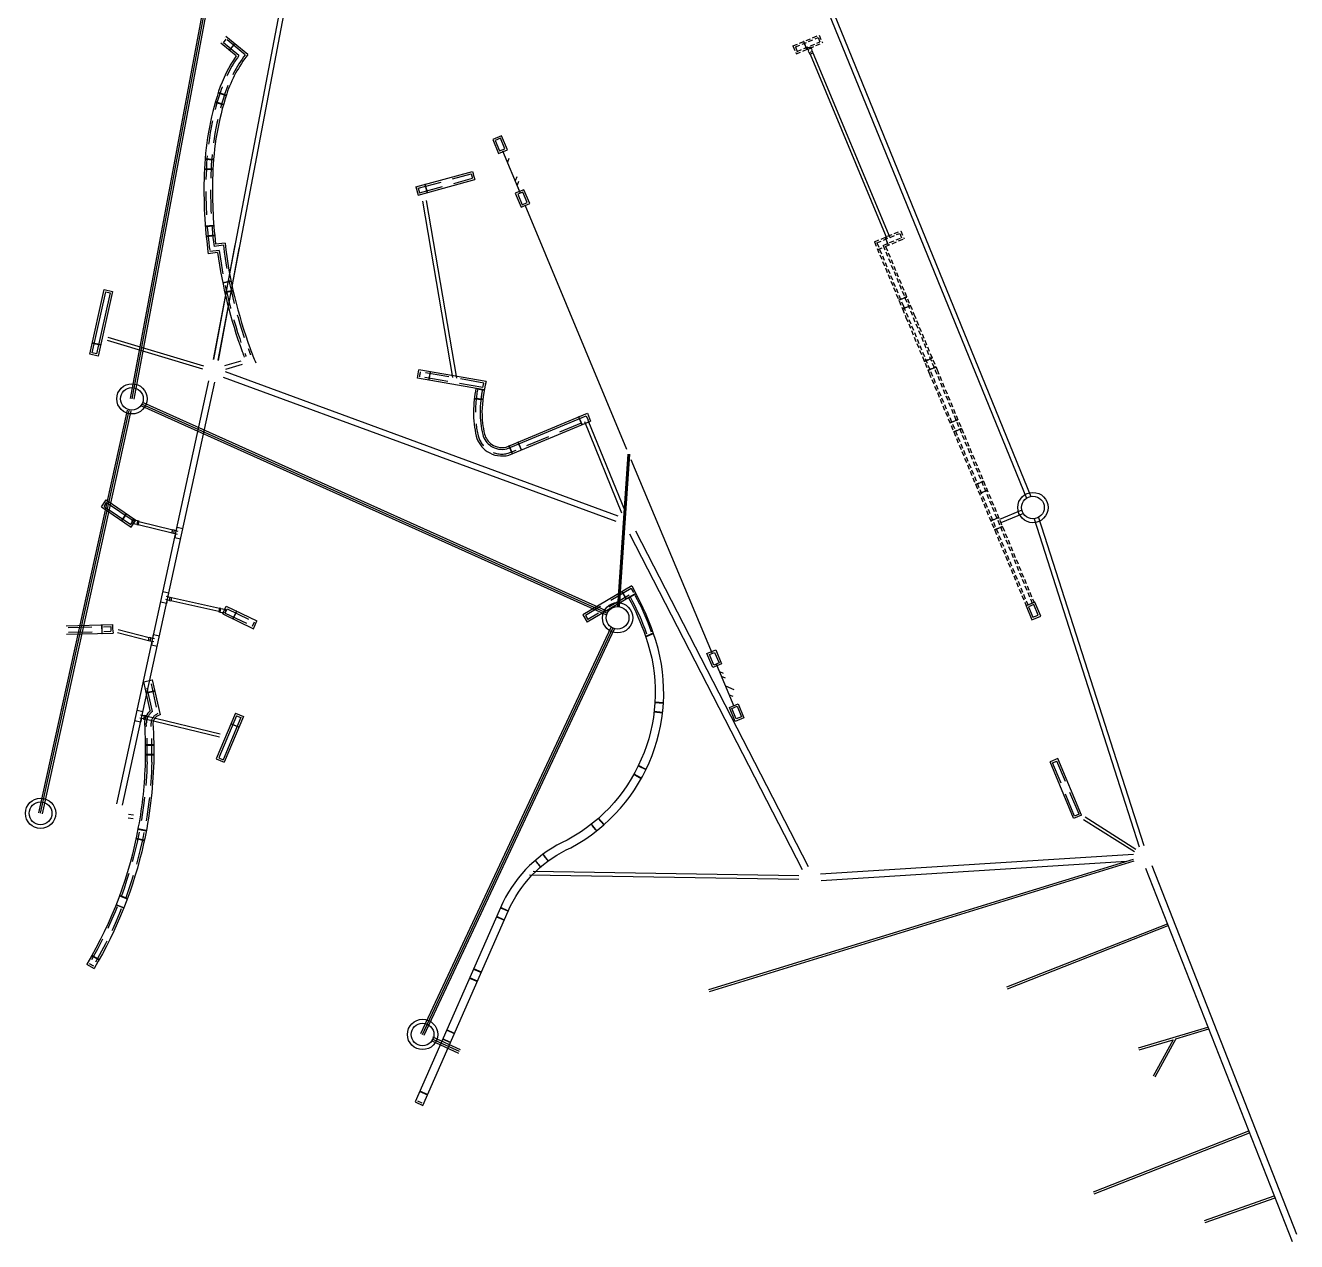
# Model space of a CAD drawing. Header units: millimetres. Extents: x 2471 to 2909, y 1327 to 1568.
# Drawn here: x 2767.5 to 2834.6, y 1433.4 to 1497.7 of the extents above; entities that cross this region are included whole.
import ezdxf

# ---------------------------------------------------------------- set-up
doc = ezdxf.new("R2010")
doc.units = ezdxf.units.MM
doc.linetypes.add('DASHED2', pattern=[0.375, 0.25, -0.125])
doc.linetypes.add('Xref_Canales Externos de drenaje detalle$0$DASHED2', pattern=[0.375, 0.25, -0.125])
doc.layers.add('0-block sanit', color=251, linetype='Continuous', lineweight=9)
for name, color, linetype in [('00-RED DE DESAGÜE AGUAS NEGRAS', 6, 'Continuous'), ('Caja de registro - Futura Ampliacion', 1, 'Continuous'), ('Canaleta poroyectada interior-Futura Ampliación', 1, 'DASHED2'), ('Canaleta Proyectada exterior', 1, 'Continuous'), ('SA-DP-19-TPCVP-Futura Ampliación', 6, 'Continuous'), ('SA-DP-CANALETA', 1, 'Continuous'), ('SA-DP-CANALETA-Futura Ampliación', 1, 'Continuous'), ('SA-SW-BZ-PR', 4, 'Continuous'), ('Xref alcantarillado. colector', 6, 'Continuous'), ('Xref_Canales Externos de drenaje detalle$0$Canaleta Proyectada exterior', 1, 'Continuous'), ('Xref_Canales Externos de drenaje detalle$0$Canaleta proyectada interior', 1, 'Xref_Canales Externos de drenaje detalle$0$DASHED2'), ('Xref_Canales Externos de drenaje detalle$0$SA-DP-19-TPCVP', 6, 'Continuous'), ('Xref_Canales Externos de drenaje detalle$0$SA-DP-CANALETA', 1, 'Continuous')]:
    doc.layers.add(name, color=color, linetype=linetype)

# ---------------------------------------------------------------- blocks, each defined once
blk = doc.blocks.new('xxxx')
at = {"layer": 'Caja de registro - Futura Ampliacion'}
blk.add_lwpolyline([(227354.8, 8188111.449), (227354.339, 8188111.257), (227354.646, 8188110.518), (227355.108, 8188110.71)], close=True, dxfattribs=at)
at = {"layer": 'Caja de registro - Futura Ampliacion', "flags": 128}
blk.add_lwpolyline([(227354.746, 8188111.318), (227354.469, 8188111.203), (227354.7, 8188110.649), (227354.977, 8188110.764)], close=True, dxfattribs=at)
at = {"layer": 'Canaleta poroyectada interior-Futura Ampliación'}
for points in [[(227342.016, 8188140.857), (227343.4, 8188141.433)], [(227342.015, 8188140.857), (227342.188, 8188140.441)], [(227342.188, 8188140.441), (227343.573, 8188141.018)], [(227342.614, 8188140.998), (227342.71, 8188140.767)], [(227346.909, 8188130.258), (227348.405, 8188126.678), (227349.63, 8188123.736), (227354.758, 8188111.431)]]:
    blk.add_lwpolyline(points, dxfattribs=at)
for points, elevation in [([(227343.4, 8188141.433), (227343.573, 8188141.018)], 0.778), ([(227346.326, 8188130.503), (227347.711, 8188131.08)], 0), ([(227346.909, 8188130.258), (227347.884, 8188130.664)], 0), ([(227346.924, 8188130.645), (227347.02, 8188130.414)], 0), ([(227347.711, 8188131.08), (227347.884, 8188130.664)], 0.778), ([(227346.32, 8188130.501), (227347.8, 8188126.963)], 0.778), ([(227346.499, 8188130.088), (227346.816, 8188130.22)], 0), ([(227347.702, 8188127.454), (227347.933, 8188127.55)], 0.778), ([(227347.895, 8188126.993), (227348.126, 8188127.089)], 0.778), ([(227349.049, 8188124.224), (227349.279, 8188124.32)], 0.778), ([(227349.247, 8188123.749), (227349.477, 8188123.845)], 0.749), ([(227350.406, 8188120.966), (227350.637, 8188121.062)], 0.749), ([(227350.604, 8188120.49), (227350.835, 8188120.586)], 0.721), ([(227351.764, 8188117.707), (227351.995, 8188117.803)], 0.721), ([(227351.962, 8188117.232), (227352.193, 8188117.328)], 0.692), ([(227352.565, 8188115.786), (227352.796, 8188115.882)], 0.692), ([(227352.763, 8188115.311), (227352.994, 8188115.407)], 0.664)]:
    blk.add_lwpolyline(points, dxfattribs=dict(at, elevation=elevation))
at = {"layer": 'Canaleta poroyectada interior-Futura Ampliación', "flags": 128}
for points in [[(227342.146, 8188140.803), (227343.346, 8188141.302)], [(227342.146, 8188140.803), (227342.242, 8188140.572)], [(227342.242, 8188140.572), (227343.442, 8188141.072)], [(227342.583, 8188141.093), (227342.569, 8188141.087), (227342.742, 8188140.672), (227342.756, 8188140.678), (227342.583, 8188141.093)], [(227346.778, 8188130.312), (227348.312, 8188126.64), (227349.538, 8188123.698), (227354.699, 8188111.3)], [(227347.854, 8188127.093), (227348.082, 8188126.544), (227349.307, 8188123.602), (227354.473, 8188111.204)]]:
    blk.add_lwpolyline(points, dxfattribs=at)
for points, elevation in [([(227343.346, 8188141.302), (227343.442, 8188141.072)], 0.778), ([(227346.451, 8188130.447), (227347.657, 8188130.949)], 0), ([(227346.778, 8188130.312), (227347.753, 8188130.718)], 0), ([(227346.893, 8188130.74), (227346.88, 8188130.734), (227347.053, 8188130.318), (227347.067, 8188130.324), (227346.893, 8188130.74)], 0), ([(227347.657, 8188130.949), (227347.753, 8188130.718)], 0.778), ([(227346.451, 8188130.447), (227347.854, 8188127.093)], 0.778), ([(227347.606, 8188127.423), (227347.612, 8188127.409), (227348.027, 8188127.582), (227348.021, 8188127.596), (227347.606, 8188127.423)], 0.778), ([(227347.799, 8188126.962), (227347.804, 8188126.948), (227348.22, 8188127.121), (227348.214, 8188127.135), (227347.799, 8188126.962)], 0.778), ([(227348.952, 8188124.193), (227348.958, 8188124.179), (227349.374, 8188124.352), (227349.368, 8188124.366), (227348.952, 8188124.193)], 0.778), ([(227349.15, 8188123.717), (227349.156, 8188123.704), (227349.572, 8188123.877), (227349.566, 8188123.89), (227349.15, 8188123.717)], 0.749), ([(227350.31, 8188120.934), (227350.316, 8188120.921), (227350.731, 8188121.094), (227350.725, 8188121.107), (227350.31, 8188120.934)], 0.749), ([(227350.508, 8188120.459), (227350.514, 8188120.445), (227350.929, 8188120.618), (227350.924, 8188120.632), (227350.508, 8188120.459)], 0.721), ([(227351.668, 8188117.676), (227351.674, 8188117.662), (227352.089, 8188117.835), (227352.083, 8188117.849), (227351.668, 8188117.676)], 0.721), ([(227351.866, 8188117.201), (227351.872, 8188117.187), (227352.287, 8188117.36), (227352.281, 8188117.374), (227351.866, 8188117.201)], 0.692), ([(227352.469, 8188115.755), (227352.475, 8188115.741), (227352.89, 8188115.914), (227352.884, 8188115.928), (227352.469, 8188115.755)], 0.692), ([(227352.667, 8188115.279), (227352.673, 8188115.265), (227353.088, 8188115.438), (227353.083, 8188115.452), (227352.667, 8188115.279)], 0.664)]:
    blk.add_lwpolyline(points, dxfattribs=dict(at, elevation=elevation))
at = {"layer": 'Canaleta poroyectada interior-Futura Ampliación'}
blk.add_lwpolyline([(227347.8, 8188126.963), (227347.989, 8188126.506), (227349.214, 8188123.563), (227354.342, 8188111.258, -0.114451)], format="xyb", dxfattribs=at)
at = {"layer": 'Canaleta Proyectada exterior', "elevation": 0.778}
for points in [[(227334.217, 8188109.647, -0.37009), (227330.081, 8188098.868, 0.175294), (227326.684, 8188095.57), (227322.041, 8188085.018), (227322.453, 8188084.837), (227327.092, 8188095.38, -0.175578), (227330.28, 8188098.464, 0.371374), (227334.632, 8188109.82, 0.041649), (227333.716, 8188111.896, 2407.576527)], [(227333.655, 8188111.822, -0.041948), (227334.52, 8188109.881)], [(227333.328, 8188111.667, -0.041404), (227334.217, 8188109.647)], [(227333.405, 8188111.722, -0.040898), (227334.271, 8188109.778)]]:
    blk.add_lwpolyline(points, format="xyb", dxfattribs=at)
at = {"layer": 'Canaleta Proyectada exterior', "elevation": 0.778, "flags": 128}
for points in [[(227334.638, 8188109.79), (227334.632, 8188109.804), (227334.217, 8188109.631), (227334.223, 8188109.617), (227334.638, 8188109.79)], [(227335.165, 8188106.109), (227335.166, 8188106.124), (227334.717, 8188106.151), (227334.716, 8188106.136), (227335.165, 8188106.109)], [(227335.12, 8188105.596), (227335.122, 8188105.611), (227334.675, 8188105.664), (227334.673, 8188105.649), (227335.12, 8188105.596)], [(227334.244, 8188102.593), (227334.25, 8188102.606), (227333.845, 8188102.803), (227333.839, 8188102.79), (227334.244, 8188102.593)], [(227333.998, 8188102.126), (227334.006, 8188102.139), (227333.613, 8188102.359), (227333.605, 8188102.346), (227333.998, 8188102.126)], [(227331.627, 8188099.346), (227331.639, 8188099.356), (227331.36, 8188099.709), (227331.348, 8188099.7), (227331.627, 8188099.346)], [(227332.02, 8188099.674), (227332.031, 8188099.684), (227331.734, 8188100.021), (227331.723, 8188100.011), (227332.02, 8188099.674)], [(227328.678, 8188097.442), (227328.689, 8188097.452), (227328.396, 8188097.793), (227328.384, 8188097.783), (227328.678, 8188097.442)], [(227329.069, 8188097.752), (227329.081, 8188097.761), (227328.814, 8188098.122), (227328.801, 8188098.113), (227329.069, 8188097.752)]]:
    blk.add_lwpolyline(points, dxfattribs=at)
at = {"layer": 'Canaleta Proyectada exterior', "elevation": 0.778}
for points in [[(227334.544, 8188109.759), (227334.313, 8188109.663)], [(227335.067, 8188106.123), (227334.817, 8188106.138)], [(227335.023, 8188105.615), (227334.775, 8188105.645)], [(227334.158, 8188102.643), (227333.933, 8188102.753)], [(227333.916, 8188102.181), (227333.697, 8188102.303)], [(227331.961, 8188099.753), (227331.795, 8188099.941)], [(227331.572, 8188099.429), (227331.417, 8188099.625)], [(227328.62, 8188097.522), (227328.456, 8188097.712)], [(227329.017, 8188097.836), (227328.868, 8188098.037)]]:
    blk.add_lwpolyline(points, dxfattribs=at)
at = {"layer": 'SA-DP-19-TPCVP-Futura Ampliación', "ltscale": 5}
for points in [[(227311.379, 8188124.276), (227316.686, 8188152.17)], [(227311.626, 8188124.235), (227316.94, 8188152.171)], [(227340.814, 8188150.193), (227354.362, 8188116.947)], [(227341.045, 8188150.288), (227354.594, 8188117.041)], [(227354.115, 8188116.315), (227352.929, 8188115.821)], [(227354.192, 8188116.13), (227353.005, 8188115.636)], [(227354.759, 8188115.853), (227359.427, 8188101.261)], [(227354.997, 8188115.929), (227359.713, 8188101.205)]]:
    blk.add_lwpolyline(points, dxfattribs=at)
for radius in [0.8, 0.6]:
    blk.add_circle((227354.699, 8188116.45), radius, dxfattribs=at)
at = {"layer": 'SA-DP-CANALETA'}
for points in [[(227342.324, 8188096.983), (227328.278, 8188097.207)], [(227342.321, 8188096.783), (227328.088, 8188097.01)]]:
    blk.add_lwpolyline(points, dxfattribs=at)
at = {"layer": 'SA-DP-CANALETA-Futura Ampliación', "linetype": 'Continuous', "ltscale": 5, "flags": 128}
for points in [[(227342.801, 8188140.667), (227342.771, 8188140.74), (227342.948, 8188140.812)], [(227342.871, 8188140.694), (227342.802, 8188140.666)], [(227342.948, 8188140.812), (227342.978, 8188140.739), (227342.909, 8188140.71)], [(227342.978, 8188140.739), (227343.009, 8188140.665)], [(227342.802, 8188140.666), (227342.832, 8188140.592)], [(227342.873, 8188140.491), (227342.843, 8188140.565)], [(227343.08, 8188140.491), (227343.05, 8188140.564), (227342.873, 8188140.491)], [(227342.874, 8188140.49), (227342.904, 8188140.417), (227343.08, 8188140.491)], [(227343.05, 8188140.564), (227343.02, 8188140.638)]]:
    blk.add_lwpolyline(points, dxfattribs=at)
at = {"layer": 'SA-DP-CANALETA-Futura Ampliación'}
for points in [[(227342.921, 8188140.425), (227346.983, 8188130.668)], [(227343.069, 8188140.486), (227347.13, 8188130.73)]]:
    blk.add_lwpolyline(points, dxfattribs=at)
at = {"layer": 'Xref_Canales Externos de drenaje detalle$0$Canaleta Proyectada exterior', "elevation": 0.778, "flags": 128}
for points in [[(227312.588, 8188140.331), (227311.771, 8188141.004)], [(227311.829, 8188141.085), (227311.829, 8188141.085)], [(227311.981, 8188141.284), (227311.981, 8188141.284)], [(227313.203, 8188140.408), (227312.044, 8188141.361)], [(227312.518, 8188140.971), (227312.507, 8188140.981), (227312.221, 8188140.633), (227312.232, 8188140.624), (227312.518, 8188140.971)], [(227312.057, 8188138.238), (227312.062, 8188138.252), (227311.636, 8188138.398), (227311.631, 8188138.383), (227312.057, 8188138.238)], [(227311.91, 8188137.749), (227311.914, 8188137.764), (227311.485, 8188137.899), (227311.481, 8188137.885), (227311.91, 8188137.749)], [(227311.387, 8188134.836), (227311.388, 8188134.851), (227310.94, 8188134.886), (227310.939, 8188134.871), (227311.387, 8188134.836)], [(227311.356, 8188134.329), (227311.357, 8188134.344), (227310.907, 8188134.364), (227310.907, 8188134.349), (227311.356, 8188134.329)], [(227322.088, 8188133.4), (227325.077, 8188134.224)], [(227324.981, 8188134.197), (227324.981, 8188134.197)], [(227325.104, 8188134.127), (227325.104, 8188134.127)], [(227322.088, 8188133.4), (227322.208, 8188132.967)], [(227322.208, 8188132.967), (227325.197, 8188133.79)], [(227322.575, 8188133.534), (227322.56, 8188133.53), (227322.68, 8188133.097), (227322.694, 8188133.101), (227322.575, 8188133.534)], [(227311.402, 8188131.343), (227311.401, 8188131.358), (227310.953, 8188131.322), (227310.954, 8188131.307), (227311.402, 8188131.343)], [(227311.448, 8188130.834), (227311.446, 8188130.849), (227310.999, 8188130.804), (227311, 8188130.79), (227311.448, 8188130.834)], [(227311.996, 8188130.429), (227311.499, 8188130.37)], [(227311.605, 8188129.93), (227311.11, 8188129.871)], [(227312.317, 8188128.414), (227312.314, 8188128.429), (227311.873, 8188128.34), (227311.876, 8188128.325), (227312.317, 8188128.414)], [(227312.424, 8188127.915), (227312.42, 8188127.93), (227311.981, 8188127.831), (227311.985, 8188127.817), (227312.424, 8188127.915)], [(227305.416, 8188125.045), (227305.419, 8188125.059), (227304.98, 8188125.158), (227304.977, 8188125.143), (227305.416, 8188125.045)], [(227325.696, 8188122.675), (227322.166, 8188123.291)], [(227325.79, 8188123.115), (227322.243, 8188123.734)], [(227322.851, 8188123.628), (227322.836, 8188123.631), (227322.759, 8188123.188), (227322.773, 8188123.185), (227322.851, 8188123.628)], [(227325.693, 8188122.66), (227325.696, 8188122.675), (227325.252, 8188122.752), (227325.25, 8188122.737), (227325.693, 8188122.66)], [(227325.62, 8188122.157), (227325.621, 8188122.172), (227325.174, 8188122.222), (227325.172, 8188122.207), (227325.62, 8188122.157)], [(227330.691, 8188121.248), (227330.677, 8188121.242), (227330.851, 8188120.827), (227330.864, 8188120.833), (227330.691, 8188121.248)], [(227327.491, 8188119.915), (227327.477, 8188119.91), (227327.65, 8188119.494), (227327.664, 8188119.5), (227327.491, 8188119.915)], [(227327.015, 8188119.718), (227327.002, 8188119.712), (227327.175, 8188119.296), (227327.188, 8188119.302), (227327.015, 8188119.718)], [(227305.602, 8188116.508), (227305.738, 8188116.717)], [(227305.602, 8188116.508), (227307.008, 8188115.551)], [(227305.71, 8188116.857), (227307.281, 8188115.788)], [(227305.738, 8188116.717), (227307.143, 8188115.761)], [(227305.464, 8188116.48), (227307.036, 8188115.411)], [(227306.789, 8188116.123), (227306.776, 8188116.131), (227306.523, 8188115.759), (227306.536, 8188115.751), (227306.789, 8188116.123)], [(227307.008, 8188115.551), (227307.143, 8188115.761)], [(227332.979, 8188112.002), (227332.966, 8188111.994), (227333.195, 8188111.606), (227333.208, 8188111.614), (227332.979, 8188112.002)], [(227333.716, 8188111.896), (227333.708, 8188111.909), (227333.32, 8188111.68), (227333.328, 8188111.667), (227333.716, 8188111.896)], [(227312.06, 8188111.231), (227313.683, 8188110.452)], [(227311.874, 8188110.821), (227313.498, 8188110.042)], [(227312.617, 8188110.964), (227312.603, 8188110.97), (227312.409, 8188110.564), (227312.422, 8188110.558), (227312.617, 8188110.964)], [(227305.49, 8188110.247), (227305.475, 8188110.246), (227305.487, 8188109.797), (227305.502, 8188109.797), (227305.49, 8188110.247)], [(227306.05, 8188110.161), (227306.051, 8188110.161)], [(227308.28, 8188106.743), (227308.276, 8188106.758), (227307.837, 8188106.66), (227307.84, 8188106.645), (227308.28, 8188106.743)], [(227312.726, 8188104.831), (227312.732, 8188104.844), (227312.317, 8188105.019), (227312.311, 8188105.005), (227312.726, 8188104.831)], [(227308.229, 8188103.892), (227308.229, 8188103.907), (227307.779, 8188103.901), (227307.779, 8188103.886), (227308.229, 8188103.892)], [(227308.231, 8188103.372), (227308.231, 8188103.387), (227307.781, 8188103.391), (227307.781, 8188103.376), (227308.231, 8188103.372)], [(227326.973, 8188095.099), (227326.979, 8188095.113), (227326.567, 8188095.294), (227326.561, 8188095.28), (227326.973, 8188095.099)], [(227326.76, 8188094.625), (227326.766, 8188094.638), (227326.354, 8188094.82), (227326.348, 8188094.806), (227326.76, 8188094.625)], [(227325.546, 8188091.865), (227325.552, 8188091.879), (227325.14, 8188092.06), (227325.134, 8188092.046), (227325.546, 8188091.865)], [(227325.336, 8188091.389), (227325.342, 8188091.403), (227324.93, 8188091.584), (227324.924, 8188091.57), (227325.336, 8188091.389)], [(227323.912, 8188088.154), (227323.918, 8188088.167), (227323.506, 8188088.349), (227323.5, 8188088.335), (227323.912, 8188088.154)], [(227324.122, 8188088.63), (227324.128, 8188088.643), (227323.716, 8188088.825), (227323.71, 8188088.811), (227324.122, 8188088.63)], [(227322.698, 8188085.394), (227322.704, 8188085.408), (227322.292, 8188085.589), (227322.286, 8188085.575), (227322.698, 8188085.394)]]:
    blk.add_lwpolyline(points, dxfattribs=at)
at = {"layer": 'Xref_Canales Externos de drenaje detalle$0$Canaleta Proyectada exterior', "elevation": 0.778}
for points in [[(227312.449, 8188140.899), (227312.29, 8188140.706)], [(227311.965, 8188138.278), (227311.728, 8188138.359)], [(227311.816, 8188137.787), (227311.578, 8188137.863)], [(227311.288, 8188134.852), (227311.039, 8188134.871)], [(227311.257, 8188134.342), (227311.007, 8188134.353)], [(227322.587, 8188133.434), (227322.653, 8188133.193)], [(227322.594, 8188133.436), (227322.66, 8188133.195)], [(227311.302, 8188131.343), (227311.053, 8188131.323)], [(227311.348, 8188130.832), (227311.099, 8188130.807)], [(227312.217, 8188128.402), (227311.972, 8188128.353)], [(227312.324, 8188127.901), (227312.08, 8188127.847)], [(227305.32, 8188125.074), (227305.076, 8188125.129)], [(227322.819, 8188123.532), (227322.776, 8188123.286)], [(227322.826, 8188123.531), (227322.783, 8188123.285)], [(227325.596, 8188122.685), (227325.35, 8188122.728)], [(227325.521, 8188122.176), (227325.273, 8188122.204)], [(227330.716, 8188121.15), (227330.812, 8188120.919)], [(227330.722, 8188121.153), (227330.819, 8188120.922)], [(227330.997, 8188120.996), (227332.955, 8188116.164)], [(227331.18, 8188121.072), (227333.14, 8188116.239)], [(227327.047, 8188119.622), (227327.142, 8188119.391)], [(227327.522, 8188119.82), (227327.618, 8188119.589)], [(227305.464, 8188116.48), (227305.71, 8188116.857)], [(227306.726, 8188116.045), (227306.585, 8188115.838)], [(227307.036, 8188115.411), (227307.281, 8188115.788)], [(227333.496, 8188112.307), (227330.913, 8188110.78)], [(227333.023, 8188111.911), (227333.151, 8188111.696)], [(227333.625, 8188111.852), (227333.41, 8188111.725)], [(227333.496, 8188112.307), (227333.708, 8188111.909)], [(227311.874, 8188110.821), (227312.06, 8188111.231)], [(227333.407, 8188111.731), (227331.142, 8188110.393)], [(227312.566, 8188110.877), (227312.458, 8188110.652)], [(227330.913, 8188110.78), (227331.14, 8188110.392)], [(227303.598, 8188110.198), (227303.598, 8188110.198), (227306.048, 8188110.261)], [(227303.623, 8188109.748), (227306.076, 8188109.809)], [(227305.485, 8188110.147), (227305.491, 8188109.897)], [(227313.407, 8188110.083), (227313.408, 8188110.085)], [(227313.498, 8188110.042), (227313.683, 8188110.452)], [(227308.046, 8188105.711), (227307.709, 8188107.24), (227308.148, 8188107.337), (227308.558, 8188105.481)], [(227307.837, 8188106.66), (227308.276, 8188106.758)], [(227308.18, 8188106.729), (227307.936, 8188106.675)], [(227312.55, 8188105.572), (227311.534, 8188103.161)], [(227312.603, 8188105.441), (227311.665, 8188103.214)], [(227312.834, 8188105.344), (227311.895, 8188103.117)], [(227312.965, 8188105.397), (227311.949, 8188102.986)], [(227312.55, 8188105.572), (227312.965, 8188105.397)], [(227312.603, 8188105.441), (227312.834, 8188105.344)], [(227312.637, 8188104.877), (227312.407, 8188104.974)], [(227307.779, 8188103.901), (227308.229, 8188103.907)], [(227308.129, 8188103.899), (227307.879, 8188103.895)], [(227307.781, 8188103.391), (227308.231, 8188103.387)], [(227308.131, 8188103.381), (227307.881, 8188103.383)], [(227311.534, 8188103.161), (227311.949, 8188102.986)], [(227311.665, 8188103.214), (227311.895, 8188103.117)], [(227356.017, 8188103.177), (227355.601, 8188103.005)], [(227357.265, 8188100.178), (227356.017, 8188103.177)], [(227356.845, 8188100.017), (227355.601, 8188103.005)], [(227357.265, 8188100.178), (227356.85, 8188100.005)], [(227326.886, 8188095.146), (227326.657, 8188095.247)], [(227326.673, 8188094.672), (227326.444, 8188094.773)], [(227325.458, 8188091.912), (227325.229, 8188092.013)], [(227325.249, 8188091.436), (227325.02, 8188091.537)], [(227323.825, 8188088.201), (227323.596, 8188088.301)], [(227324.034, 8188088.677), (227323.806, 8188088.777)], [(227322.61, 8188085.441), (227322.381, 8188085.542)]]:
    blk.add_lwpolyline(points, dxfattribs=at)
at = {"layer": 'Xref_Canales Externos de drenaje detalle$0$Canaleta Proyectada exterior', "elevation": 0.778, "flags": 128}
for points in [[(227312.588, 8188140.331, 0.070687), (227311.656, 8188138.46, 0.07246), (227310.897, 8188134.074, 0.043898), (227311.11, 8188129.871)], [(227313.203, 8188140.408, 0.08551), (227312.084, 8188138.319, 0.072481), (227311.346, 8188134.06, 0.039412), (227311.499, 8188130.37)], [(227325.077, 8188134.224, -0.003924), (227325.193, 8188133.789, -0.003924)], [(227311.648, 8188130.389, 0.000007), (227311.648, 8188130.388, 0.000007)], [(227311.896, 8188130.418, 0.000002), (227311.896, 8188130.417, 0.000002)], [(227311.996, 8188130.429, 0.059072), (227313.325, 8188124.856, 0.00441), (227313.618, 8188124.098, 0.017902)], [(227311.605, 8188129.93, 0.0545), (227312.902, 8188124.702, 0.004931), (227313.015, 8188124.4, 0.004931)], [(227322.166, 8188123.291, 0.011696), (227322.243, 8188123.734)], [(227325.252, 8188122.752, 0.039291), (227325.126, 8188121.517, 0.057138), (227325.273, 8188120.224, 0.183082), (227325.855, 8188119.412, 0.214582), (227326.997, 8188119.222), (227331.319, 8188121.022)], [(227325.597, 8188122.692, 0.039251), (227325.476, 8188121.513, 0.056679), (227325.613, 8188120.308, 0.181787), (227326.049, 8188119.703, 0.209126), (227326.886, 8188119.555), (227331.092, 8188121.306), (227331.188, 8188121.076)], [(227325.79, 8188123.115, 0.054353), (227325.576, 8188121.511, 0.05653), (227325.71, 8188120.333, 0.181282), (227326.104, 8188119.786, 0.207044), (227326.855, 8188119.651), (227331.146, 8188121.437), (227331.319, 8188121.022)], [(227305.948, 8188110.261, 0.000142), (227305.948, 8188110.259, 0.000142)]]:
    blk.add_lwpolyline(points, format="xyb", dxfattribs=at)
for points in [[(227312.859, 8188140.108), (227312.859, 8188140.108)], [(227312.917, 8188140.19), (227312.917, 8188140.19)], [(227325.772, 8188123.017), (227325.772, 8188123.017)], [(227305.654, 8188116.774), (227305.654, 8188116.774)]]:
    blk.add_lwpolyline(points, close=True, dxfattribs=at)
at = {"layer": 'Xref_Canales Externos de drenaje detalle$0$Canaleta Proyectada exterior', "elevation": 0.778}
for points in [[(227306.048, 8188110.261), (227306.048, 8188110.261, 0.028744), (227306.076, 8188109.809, 0.028744)], [(227308.046, 8188105.711, 0.210242), (227307.733, 8188105.035, -0.023178), (227307.774, 8188103.002)], [(227308.557, 8188105.481, 0.337861), (227308.183, 8188105.042, -0.022923), (227308.224, 8188102.99, -4.522422)]]:
    blk.add_lwpolyline(points, format="xyb", dxfattribs=at)
blk.add_lwpolyline([(227308.141, 8188107.372), (227308.141, 8188107.372)], close=True, dxfattribs=at)
at = {"layer": 'Xref_Canales Externos de drenaje detalle$0$Canaleta Proyectada exterior'}
for points in [[(227307.774, 8188103, -0.038966), (227307.411, 8188099.558, -0.038966)], [(227308.224, 8188102.99, -0.048041), (227307.691, 8188098.684, -0.039184)], [(227307.411, 8188099.558, -0.091487), (227304.682, 8188092.306, -0.091702), (227304.682, 8188092.306, -0.091224)], [(227307.691, 8188098.684, -0.079012), (227305.074, 8188092.075, -0.079012)]]:
    blk.add_lwpolyline(points, format="xyb", dxfattribs=at)
at = {"layer": 'Xref_Canales Externos de drenaje detalle$0$Canaleta Proyectada exterior', "flags": 128}
for points in [[(227307.83, 8188099.36), (227307.833, 8188099.374), (227307.393, 8188099.459), (227307.39, 8188099.444), (227307.83, 8188099.36)], [(227307.727, 8188098.849), (227307.73, 8188098.863), (227307.294, 8188098.957), (227307.291, 8188098.942), (227307.727, 8188098.849)], [(227306.829, 8188095.761), (227306.834, 8188095.775), (227306.423, 8188095.927), (227306.418, 8188095.913), (227306.829, 8188095.761)], [(227306.643, 8188095.275), (227306.648, 8188095.289), (227306.24, 8188095.45), (227306.235, 8188095.436), (227306.643, 8188095.275)], [(227304.756, 8188092.436), (227304.758, 8188092.435)], [(227304.82, 8188092.341), (227305.038, 8188092.211)], [(227305.334, 8188092.525), (227305.341, 8188092.538), (227304.947, 8188092.759), (227304.94, 8188092.746), (227305.334, 8188092.525)], [(227304.681, 8188092.307), (227305.074, 8188092.075)]]:
    blk.add_lwpolyline(points, dxfattribs=at)
at = {"layer": 'Xref_Canales Externos de drenaje detalle$0$Canaleta Proyectada exterior'}
for points in [[(227307.728, 8188099.387), (227307.482, 8188099.434)], [(227307.625, 8188098.879), (227307.381, 8188098.931)], [(227306.738, 8188095.803), (227306.503, 8188095.89)], [(227306.553, 8188095.319), (227306.32, 8188095.411)], [(227305.251, 8188092.581), (227305.033, 8188092.703)]]:
    blk.add_lwpolyline(points, dxfattribs=at)
at = {"layer": 'Xref_Canales Externos de drenaje detalle$0$Canaleta proyectada interior', "ltscale": 5, "elevation": 0.778}
for points in [[(227311.909, 8188141.02), (227312.06, 8188141.219)], [(227331.05, 8188110.745), (227331.176, 8188110.529)]]:
    blk.add_lwpolyline(points, dxfattribs=at)
at = {"layer": 'Xref_Canales Externos de drenaje detalle$0$Canaleta proyectada interior', "ltscale": 5, "elevation": 0.778, "flags": 128}
for points in [[(227312.723, 8188140.349), (227311.909, 8188141.02)], [(227313.064, 8188140.392), (227312.06, 8188141.219)], [(227322.211, 8188133.331), (227325.007, 8188134.101)], [(227322.211, 8188133.331), (227322.278, 8188133.089)], [(227322.278, 8188133.089), (227325.072, 8188133.859)], [(227311.691, 8188130.041), (227311.195, 8188129.982)], [(227311.908, 8188130.318), (227311.412, 8188130.259)], [(227325.627, 8188122.789), (227322.283, 8188123.37)], [(227325.673, 8188123.034), (227322.326, 8188123.618)], [(227325.627, 8188122.789), (227325.673, 8188123.034)], [(227333.461, 8188112.17), (227331.05, 8188110.745)], [(227333.356, 8188111.817), (227331.176, 8188110.529)], [(227333.461, 8188112.17), (227333.588, 8188111.955)], [(227312.006, 8188110.869), (227312.109, 8188111.096)], [(227312.006, 8188110.869), (227313.449, 8188110.176)], [(227312.109, 8188111.096), (227313.552, 8188110.404)], [(227303.701, 8188110.101), (227305.95, 8188110.159)], [(227303.715, 8188109.851), (227305.965, 8188109.909)], [(227313.449, 8188110.176), (227313.552, 8188110.404)], [(227308.157, 8188105.673), (227307.828, 8188107.164), (227308.073, 8188107.217), (227308.44, 8188105.551)], [(227356.904, 8188100.136), (227355.731, 8188102.951)], [(227357.134, 8188100.232), (227355.963, 8188103.046)], [(227322.176, 8188085.077), (227322.405, 8188084.977)]]:
    blk.add_lwpolyline(points, dxfattribs=at)
for points in [[(227312.723, 8188140.349, 0.073825), (227311.751, 8188138.429, 0.072465), (227310.997, 8188134.071, 0.042877), (227311.195, 8188129.982)], [(227313.064, 8188140.392, 0.082054), (227311.989, 8188138.351, 0.072477), (227311.246, 8188134.063, 0.040467), (227311.412, 8188130.259)], [(227325.007, 8188134.101, -0.002188), (227325.072, 8188133.859, -0.002188)], [(227311.691, 8188130.041, 0.055501), (227312.996, 8188124.736, 0.004834), (227313.109, 8188124.436, 0.004834)], [(227311.908, 8188130.318, 0.058041), (227313.231, 8188124.822, 0.00176), (227313.344, 8188124.528, 0.00176)], [(227322.283, 8188123.37, 0.006488), (227322.326, 8188123.618)], [(227322.529, 8188123.327, 0.000052), (227322.529, 8188123.329)], [(227325.351, 8188122.735, 0.039279), (227325.226, 8188121.516, 0.057015), (227325.37, 8188120.248, 0.182769), (227325.911, 8188119.495, 0.213248), (227326.965, 8188119.317), (227331.188, 8188121.076)], [(227305.95, 8188110.159, 0.015464), (227305.965, 8188109.909, 0.015464)]]:
    blk.add_lwpolyline(points, format="xyb", dxfattribs=at)
at = {"layer": 'Xref_Canales Externos de drenaje detalle$0$Canaleta proyectada interior', "linetype": 'Continuous', "ltscale": 5, "elevation": 0.778, "flags": 128}
blk.add_lwpolyline([(227306.049, 8188127.875), (227305.285, 8188124.459), (227304.846, 8188124.557), (227305.61, 8188127.973)], close=True, dxfattribs=at)
for points in [[(227304.965, 8188124.633), (227305.686, 8188127.853), (227305.93, 8188127.799)], [(227305.93, 8188127.799), (227305.209, 8188124.578), (227304.965, 8188124.633)], [(227307.407, 8188115.556), (227309.193, 8188115.107)], [(227307.444, 8188115.711), (227309.228, 8188115.264)], [(227311.78, 8188111.108), (227311.703, 8188111.125), (227311.663, 8188110.939)], [(227311.663, 8188110.939), (227311.74, 8188110.921), (227311.781, 8188111.108)], [(227311.74, 8188110.921), (227311.818, 8188110.904)], [(227311.781, 8188111.108), (227311.859, 8188111.09)], [(227311.924, 8188110.88), (227311.846, 8188110.898)], [(227311.965, 8188111.067), (227311.887, 8188111.084)], [(227312.001, 8188110.863), (227311.924, 8188110.88), (227311.94, 8188110.954)], [(227311.949, 8188110.994), (227311.965, 8188111.067)], [(227311.967, 8188111.067), (227312.044, 8188111.05), (227312.001, 8188110.863)]]:
    blk.add_lwpolyline(points, dxfattribs=at)
at = {"layer": 'Xref_Canales Externos de drenaje detalle$0$Canaleta proyectada interior', "ltscale": 5, "elevation": 0.778}
for points in [[(227325.594, 8188122.678, 0.016525), (227325.522, 8188122.183, -5.651429)], [(227308.157, 8188105.673, 0.22729), (227307.833, 8188105.037, -0.023127), (227307.874, 8188102.999)], [(227308.44, 8188105.551, 0.289238), (227308.083, 8188105.041, -0.022987), (227308.124, 8188102.993, -0.022987)]]:
    blk.add_lwpolyline(points, format="xyb", dxfattribs=at)
at = {"layer": 'Xref_Canales Externos de drenaje detalle$0$Canaleta proyectada interior', "linetype": 'Continuous', "ltscale": 5, "flags": 128}
for points in [[(227307.141, 8188115.606), (227307.064, 8188115.625), (227307.111, 8188115.81)], [(227307.111, 8188115.81), (227307.188, 8188115.791), (227307.17, 8188115.718)], [(227307.16, 8188115.678), (227307.142, 8188115.605)], [(227307.142, 8188115.605), (227307.22, 8188115.586)], [(227307.188, 8188115.791), (227307.266, 8188115.772)], [(227307.325, 8188115.56), (227307.248, 8188115.579)], [(227307.371, 8188115.746), (227307.294, 8188115.765)], [(227307.448, 8188115.727), (227307.371, 8188115.746), (227307.325, 8188115.56)], [(227307.327, 8188115.56), (227307.403, 8188115.541), (227307.448, 8188115.727)]]:
    blk.add_lwpolyline(points, dxfattribs=at)
at = {"layer": 'Xref_Canales Externos de drenaje detalle$0$Canaleta proyectada interior', "ltscale": 5, "flags": 128}
for points in [[(227307.874, 8188102.999, -0.045979), (227307.387, 8188098.937, -0.0403)], [(227308.124, 8188102.993, -0.047319), (227307.613, 8188098.802, -0.040277)], [(227307.384, 8188098.922, -0.002293), (227307.365, 8188098.833, -0.080463), (227304.82, 8188092.341, -0.080463)], [(227307.613, 8188098.802, -0.079164), (227305.039, 8188092.211, -0.080321)]]:
    blk.add_lwpolyline(points, format="xyb", dxfattribs=at)
at = {"layer": 'Xref_Canales Externos de drenaje detalle$0$Canaleta proyectada interior', "elevation": 0.778}
for points in [[(227355.731, 8188102.951), (227355.963, 8188103.046)], [(227357.134, 8188100.232), (227356.904, 8188100.136)]]:
    blk.add_lwpolyline(points, dxfattribs=at)
at = {"layer": 'Xref_Canales Externos de drenaje detalle$0$SA-DP-19-TPCVP', "ltscale": 5}
for points in [[(227311.405, 8188124.277), (227312.528, 8188130.335)], [(227311.651, 8188124.232), (227312.746, 8188130.143)], [(227306.27, 8188100.786), (227311.146, 8188123.144)], [(227306.578, 8188100.719), (227311.454, 8188123.078)], [(227309.418, 8188115.222), (227309.461, 8188115.417), (227309.768, 8188115.349)], [(227309.384, 8188115.066), (227309.342, 8188114.87), (227309.646, 8188114.802)], [(227308.977, 8188111.721), (227309.02, 8188111.916), (227308.712, 8188111.985)], [(227308.943, 8188111.565), (227308.9, 8188111.369), (227308.593, 8188111.438)], [(227308.144, 8188109.382), (227308.102, 8188109.186), (227308.41, 8188109.119)], [(227308.177, 8188109.539), (227308.218, 8188109.735), (227308.526, 8188109.668)], [(227307.578, 8188105.302), (227307.535, 8188105.107), (227307.227, 8188105.172)], [(227307.612, 8188105.459), (227307.654, 8188105.655), (227307.346, 8188105.72)]]:
    blk.add_lwpolyline(points, dxfattribs=at)
at = {"layer": 'Xref_Canales Externos de drenaje detalle$0$SA-DP-19-TPCVP', "ltscale": 5, "elevation": 0.778}
for points in [[(227332.672, 8188115.705), (227311.91, 8188123.33)], [(227332.781, 8188116.001), (227312.019, 8188123.626)], [(227333.69, 8188115.225), (227342.81, 8188097.464)], [(227333.374, 8188115.063), (227342.494, 8188097.302)]]:
    blk.add_lwpolyline(points, dxfattribs=at)
at = {"layer": 'Xref_Canales Externos de drenaje detalle$0$SA-DP-19-TPCVP'}
for points in [[(227359.427, 8188101.261), (227360.308, 8188098.509)], [(227359.713, 8188101.205), (227360.552, 8188098.585)], [(227337.566, 8188090.971), (227360.018, 8188097.865)], [(227337.598, 8188090.866), (227360.05, 8188097.76)], [(227343.475, 8188097.087), (227360.022, 8188098.129)], [(227343.497, 8188096.732), (227359.641, 8188097.749)], [(227360.65, 8188097.389), (227368.406, 8188077.634)], [(227360.98, 8188097.519), (227368.634, 8188078.025)]]:
    blk.add_lwpolyline(points, dxfattribs=at)
at = {"layer": 'Xref_Canales Externos de drenaje detalle$0$SA-DP-CANALETA'}
for points in [[(227322.429, 8188132.649), (227324.026, 8188123.322)], [(227322.625, 8188132.685), (227324.235, 8188123.285)], [(227309.305, 8188115.247), (227309.503, 8188115.203)], [(227309.272, 8188115.091), (227309.468, 8188115.047)], [(227309.056, 8188111.539), (227308.859, 8188111.584)], [(227309.09, 8188111.696), (227308.894, 8188111.74)], [(227308.031, 8188109.407), (227308.227, 8188109.364)], [(227308.064, 8188109.563), (227308.261, 8188109.52)], [(227307.691, 8188105.279), (227307.494, 8188105.32)], [(227307.725, 8188105.435), (227307.527, 8188105.477)], [(227311.703, 8188104.313), (227307.769, 8188105.261)], [(227311.741, 8188104.468), (227307.803, 8188105.424)], [(227307.134, 8188099.986), (227306.876, 8188100.016)], [(227307.157, 8188100.183), (227306.9, 8188100.214)], [(227353.314, 8188091.11), (227361.807, 8188094.445)], [(227353.354, 8188091.008), (227361.846, 8188094.342)]]:
    blk.add_lwpolyline(points, dxfattribs=at)
at = {"layer": 'Xref_Canales Externos de drenaje detalle$0$SA-DP-CANALETA', "ltscale": 5}
for points in [[(227310.828, 8188123.772), (227305.774, 8188125.287)], [(227310.874, 8188123.925), (227305.819, 8188125.441)], [(227360.06, 8188098.237), (227357.367, 8188099.936)], [(227360.145, 8188098.373), (227357.451, 8188100.072)]]:
    blk.add_lwpolyline(points, dxfattribs=at)
at = {"layer": 'Xref_Canales Externos de drenaje detalle$0$SA-DP-CANALETA', "ltscale": 5, "elevation": 0.778}
for points in [[(227312.831, 8188124.195), (227311.96, 8188123.94)], [(227312.904, 8188124.008), (227312.017, 8188123.748)]]:
    blk.add_lwpolyline(points, dxfattribs=at)
at = {"layer": 'Xref_Canales Externos de drenaje detalle$0$SA-DP-CANALETA', "elevation": -0.196}
for points in [[(227309.268, 8188115.076), (227309.19, 8188115.093), (227309.232, 8188115.28), (227309.309, 8188115.263)], [(227309.093, 8188111.711), (227309.171, 8188111.693), (227309.13, 8188111.507), (227309.053, 8188111.524)], [(227308.028, 8188109.392), (227307.949, 8188109.409), (227307.99, 8188109.595), (227308.067, 8188109.579)], [(227307.687, 8188105.263), (227307.766, 8188105.247), (227307.805, 8188105.434), (227307.728, 8188105.45)]]:
    blk.add_lwpolyline(points, close=True, dxfattribs=at)
at = {"layer": 'Xref_Canales Externos de drenaje detalle$0$SA-DP-CANALETA'}
for points, elevation in [([(227311.666, 8188110.954), (227309.133, 8188111.522)], 0.778), ([(227311.7, 8188111.11), (227309.168, 8188111.678)], 0.778), ([(227306.307, 8188109.842), (227307.952, 8188109.423)], 0.778), ([(227306.34, 8188109.999), (227307.986, 8188109.579)], 0.778), ([(227360.282, 8188087.878), (227363.951, 8188088.98)], 0), ([(227360.314, 8188087.772), (227362.107, 8188088.311)], 0), ([(227362.107, 8188088.311), (227361.046, 8188086.378)], 0), ([(227362.258, 8188088.356), (227361.143, 8188086.325)], 0), ([(227362.258, 8188088.356), (227363.992, 8188088.877)], 0), ([(227357.897, 8188080.26), (227366.109, 8188083.484)], 0), ([(227357.937, 8188080.158), (227366.149, 8188083.382)], 0), ([(227363.769, 8188078.748), (227367.455, 8188080.055)], 0), ([(227363.806, 8188078.645), (227367.496, 8188079.953)], 0)]:
    blk.add_lwpolyline(points, dxfattribs=dict(at, elevation=elevation))
blk = doc.blocks.new('YYY')
at = {"layer": '0-block sanit', "lineweight": 25, "elevation": 0.778}
for points in [[(227326.148, 8188135.914), (227326.456, 8188135.175), (227326.917, 8188135.367), (227326.61, 8188136.106)], [(227326.556, 8188135.975), (227326.279, 8188135.86), (227326.509, 8188135.306), (227326.786, 8188135.421)], [(227327.334, 8188133.066), (227327.641, 8188132.327), (227328.103, 8188132.519), (227327.795, 8188133.258)], [(227327.741, 8188133.127), (227327.465, 8188133.012), (227327.695, 8188132.458), (227327.972, 8188132.573)], [(227337.775, 8188107.988), (227337.468, 8188108.726), (227337.929, 8188108.918), (227338.237, 8188108.18)], [(227338.106, 8188108.234), (227337.829, 8188108.118), (227337.598, 8188108.672), (227337.875, 8188108.788)], [(227338.961, 8188105.14), (227338.654, 8188105.878), (227339.115, 8188106.07), (227339.423, 8188105.332)], [(227339.292, 8188105.386), (227339.015, 8188105.27), (227338.784, 8188105.824), (227339.061, 8188105.94)]]:
    blk.add_lwpolyline(points, close=True, dxfattribs=at)
at = {"layer": '00-RED DE DESAGÜE AGUAS NEGRAS', "elevation": 0.778}
for points in [[(227326.667, 8188135.317), (227327.564, 8188133.162)], [(227327, 8188134.909), (227326.919, 8188134.713)], [(227327.414, 8188133.945), (227327.327, 8188133.732)], [(227327.509, 8188133.685), (227327.428, 8188133.488)], [(227327.455, 8188133.425), (227327.603, 8188133.069)], [(227327.582, 8188133.119), (227327.603, 8188133.069)], [(227327.838, 8188132.463), (227333.219, 8188119.538)], [(227333.279, 8188119.277), (227332.735, 8188111.219)], [(227333.328, 8188119.273), (227332.785, 8188111.218)], [(227333.378, 8188119.27), (227332.835, 8188111.213)], [(227333.444, 8188118.997), (227337.737, 8188108.73)], [(227337.988, 8188108.126), (227337.968, 8188108.176)], [(227338.116, 8188107.82), (227337.968, 8188108.176)], [(227338.904, 8188105.928), (227338.006, 8188108.084)], [(227338.338, 8188107.676), (227338.142, 8188107.757)], [(227338.456, 8188107.425), (227338.244, 8188107.513)], [(227338.915, 8188106.81), (227338.458, 8188106.998)], [(227338.848, 8188106.452), (227338.652, 8188106.533)]]:
    blk.add_lwpolyline(points, dxfattribs=at)
at = {"layer": 'SA-SW-BZ-PR'}
for centre, radius in [((227307.072, 8188122.197), 0.8), ((227307.072, 8188122.197), 0.6), ((227332.744, 8188110.619), 0.8), ((227332.744, 8188110.619), 0.6), ((227302.244, 8188100.28), 0.8), ((227302.244, 8188100.28), 0.6), ((227322.437, 8188088.587), 0.8), ((227322.437, 8188088.587), 0.6)]:
    blk.add_circle(centre, radius, dxfattribs=at)
at = {"layer": 'Xref alcantarillado. colector'}
for points in [[(227312.23, 8188150.346), (227306.974, 8188122.215)], [(227312.326, 8188150.319), (227307.072, 8188122.197)], [(227312.426, 8188150.309), (227307.171, 8188122.178)], [(227307.623, 8188121.921), (227332.197, 8188110.866)], [(227307.664, 8188122.012), (227332.246, 8188110.953)], [(227302.146, 8188100.302), (227306.839, 8188121.602)], [(227302.244, 8188100.28), (227306.936, 8188121.58)], [(227302.342, 8188100.259), (227307.034, 8188121.559)], [(227307.582, 8188121.83), (227332.164, 8188110.771)], [(227322.346, 8188088.629), (227332.403, 8188110.126)], [(227322.437, 8188088.587), (227332.49, 8188110.076)], [(227322.527, 8188088.544), (227332.584, 8188110.041)], [(227322.925, 8188088.363), (227324.377, 8188087.696)], [(227322.967, 8188088.453), (227324.419, 8188087.787)], [(227322.883, 8188088.272), (227324.335, 8188087.605)]]:
    blk.add_lwpolyline(points, dxfattribs=at)
blk.add_lwpolyline([(227306.135, 8188122.448), (227306.135, 8188122.448)], close=True, dxfattribs=at)

msp = doc.modelspace()

# ---------------------------------------------------------------- block references
at = {"layer": 'Canaleta Proyectada exterior'}
msp.add_blockref('xxxx', (-224533.986, -8186644.239), dxfattribs=at)
at = {"layer": 'SA-SW-BZ-PR'}
msp.add_blockref('YYY', (-224533.986, -8186644.239), dxfattribs=at)

doc.saveas('drawing.dxf')
